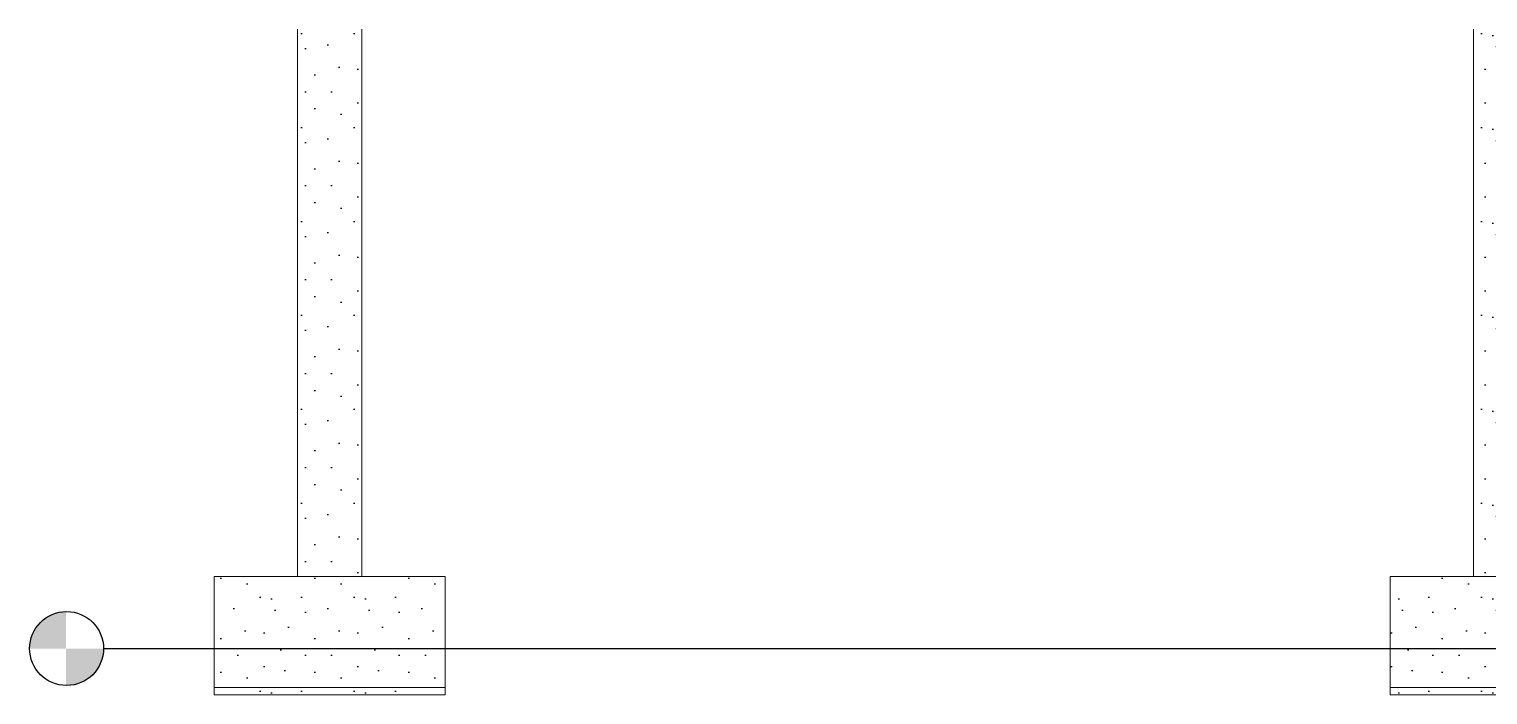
# Model space of a CAD drawing. Header units: millimetres. Extents: x -100 to 224448, y 0 to 22177.
# Drawn here: x 154666 to 162554, y 0 to 3600 of the extents above; entities that cross this region are included whole.
import ezdxf

# ---------------------------------------------------------------- set-up
doc = ezdxf.new("R2010")
doc.units = ezdxf.units.MM
doc.layers.get('0').update_dxf_attribs({"true_color": 0xdfdfdf})
doc.layers.add('Background_Concrete_ Reinforced', color=7, linetype='Continuous', lineweight=9)
doc.layers.add('Elevation_Concrete_ Reinforced', color=252, linetype='Continuous', lineweight=25)
doc.layers.add('Viewport border', color=7, linetype='Continuous')
doc.styles.get("Standard").update_dxf_attribs({"font": 'arial.ttf'})

# ---------------------------------------------------------------- blocks, each defined once
blk = doc.blocks.new('_StoryIndicator')
h = blk.add_hatch(color=256)
h.paths.add_polyline_path([(-198.9, 0.4), (1.1, 0.4), (1.1, 200.4, 0.414214)])
h.paths.add_polyline_path([(201.1, 0.4), (1.1, 0.4), (1.1, -199.6, 0.414214)])
blk.add_line((-200, 0), (-800, 0))
blk.add_circle((-1.1, -0.4), 200)
for tag, p in [('STORYNAME', (346.3, 56.7)), ('STORYELEVATION', (350.5, -171.6))]:
    blk.add_attdef(tag, p, '', height=100)
blk = doc.blocks.new("CC'__section__..%5CMainBuilding.dwg", base_point=(1833.3, -9100))
at = {"layer": 'Elevation_Concrete_ Reinforced'}
h = blk.add_hatch(dxfattribs=at)
h.set_pattern_fill('DOTS2', color=256, scale=20, style=0)
h.paths.add_polyline_path([(3632.4, -8460), (3632.4, -5500), (3284.4, -5500), (3284.4, -8460)])
h = blk.add_hatch(dxfattribs=at)
h.set_pattern_fill('DOTS2', color=256, scale=20, style=0)
h.paths.add_polyline_path([(9991.4, -8460), (9991.4, -5500), (9643.4, -5500), (9643.4, -8460)])
h = blk.add_hatch(dxfattribs=at)
h.set_pattern_fill('DOTS2', color=256, scale=20, style=0)
h.paths.add_polyline_path([(3632.4, -8460), (3284.4, -8460), (2834.4, -8460), (2834.4, -9060), (4082.4, -9060), (4082.4, -8500), (4082.4, -8460)])
h = blk.add_hatch(dxfattribs=at)
h.set_pattern_fill('DOTS2', color=256, scale=20, style=0)
h.paths.add_polyline_path([(9991.4, -8460), (9643.4, -8460), (9193.4, -8460), (9193.4, -9060), (10441.4, -9060), (10441.4, -8500), (10441.4, -8460)])
h = blk.add_hatch(dxfattribs=at)
h.set_pattern_fill('DOTS2', color=256, scale=20, style=0)
h.paths.add_polyline_path([(2834.4, -9060), (2834.4, -9100), (4082.4, -9100), (4082.4, -9060)])
h = blk.add_hatch(dxfattribs=at)
h.set_pattern_fill('DOTS2', color=256, scale=20, style=0)
h.paths.add_polyline_path([(9193.4, -9060), (9193.4, -9100), (10441.4, -9100), (10441.4, -9060)])
blk.add_line((2834.4, -8850), (21730.4, -8850))
at = {"layer": 'Background_Concrete_ Reinforced', "extrusion": (0, 1, 0)}
for p, q in [((3284.4, -5500), (3284.4, -8460)), ((3632.4, -5500), (3632.4, -8460)), ((3632.4, -5500), (3632.4, -8460)), ((3632.4, -5500), (3632.4, -8460)), ((9643.4, -5500), (9643.4, -8460)), ((2834.4, -8460), (3284.4, -8460)), ((2834.4, -9060), (2834.4, -8460)), ((2834.4, -8460), (4082.4, -8460)), ((2834.4, -8460), (2834.4, -8460)), ((3632.4, -8460), (3284.4, -8460)), ((3632.4, -8460), (4082.4, -8460)), ((3632.4, -8460), (3632.4, -8460)), ((4082.4, -8460), (4082.4, -9060)), ((4082.4, -8460), (4082.4, -9060)), ((4082.4, -8500), (4082.4, -9100)), ((4082.4, -8500), (4082.4, -8500)), ((9193.4, -8460), (9643.4, -8460)), ((9193.4, -8460), (10441.4, -8460)), ((9193.4, -8460), (9193.4, -8460)), ((9193.4, -9060), (9193.4, -8460)), ((9991.4, -8460), (9643.4, -8460)), ((2834.4, -9100), (2834.4, -9060)), ((4082.4, -9060), (2834.4, -9060)), ((4082.4, -9060), (4082.4, -9060)), ((10441.4, -9060), (9193.4, -9060)), ((9193.4, -9100), (9193.4, -9060)), ((4082.4, -9100), (2834.4, -9100)), ((10441.4, -9100), (9193.4, -9100))]:
    blk.add_line(p, q, dxfattribs=at)
at = {"rotation": 180}
blk.add_blockref('_StoryIndicator', (2034.4, -8850), dxfattribs=at)

msp = doc.modelspace()

# ---------------------------------------------------------------- block references
at = {"layer": 'Viewport border'}
msp.add_blockref("CC'__section__..%5CMainBuilding.dwg", (154666.2, 0), dxfattribs=at)

doc.saveas('drawing.dxf')
